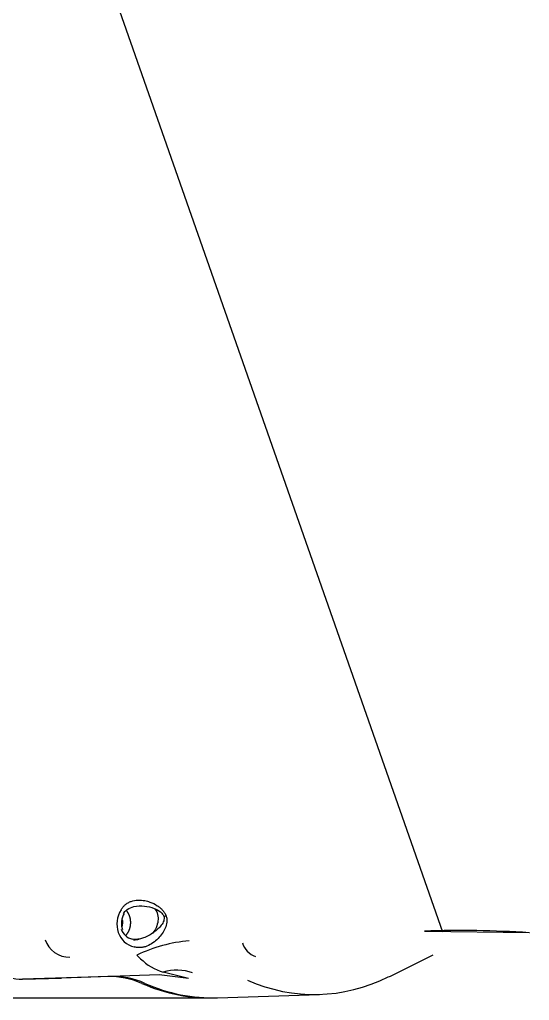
# Model space of a CAD drawing. Header units: millimetres. Extents: x -6176 to 11988, y -1403 to 10916.
# Drawn here: x -5262.2 to -5193.9, y 6287.1 to 6418.4 of the extents above; entities that cross this region are included whole.
import ezdxf

# ---------------------------------------------------------------- set-up
doc = ezdxf.new("R2010")
doc.units = ezdxf.units.MM

# ---------------------------------------------------------------- blocks, each defined once
blk = doc.blocks.new('A$C17CA5FEC')
at = {"color": 0, "linetype": 'Continuous'}
for p, q in [((0.3310057032856761, 1.090775184291488), (0.4043000666653782, 0.8817362174195296)), ((0.4159084559293333, 0.8815874627234734), (0.401855175543389, 0.8817675472637347)), ((0.3633817708575435, 0.8786164735302009), (0.3638680141375445, 0.8781320723701356)), ((0.3973394218474056, 0.8757859672932682), (0.4030482472793864, 0.8786373946641106)), ((0.370268271561514, 0.8754724777645606), (0.3669042692235323, 0.8763419210408756)), ((0.3594691410335571, 0.8757251572260429), (0.3476762985336066, 0.8753567374169506)), ((0.3598476109435609, 0.8757373715561698), (0.3480547684436033, 0.8753689517452585)), ((0.3480547684436033, 0.8753689517452585), (0.3532981923855871, 0.8755381723658502)), ((0.366338372537534, 0.8759468475818721), (0.3532981923875838, 0.8755381723658502)), ((0.3702680920875139, 0.8754725491835416), (0.3663385565875288, 0.8759468533498875)), ((0.2407583092200341, 0.872882662451957), (0.3731008133335081, 0.872882662451957)), ((0.3741836312134978, 0.8729062402398995), (0.3878080863434477, 0.8733459414052049))]:
    blk.add_line(p, q, dxfattribs=at)
for centre, radius, start, end in [((0.3641962742495437, 0.8827744974096277), 0.003498767569017837, 147.4348193399737, 199.0037255502536), ((0.363771085445542, 0.8828445341514453), 0.002474599882197459, 147.1884227431671, 198.977265240256), ((0.366886135617527, 0.8857755166864081), 0.001944795523180591, 272.3983144406964, 281.7226580914827), ((0.363668204497543, 0.8825619038943842), 0.002930396247395529, 198.4356954762225, 256.7290120540502), ((0.3631964372275434, 0.8827525326360046), 0.002041645421917441, 198.9441180138716, 257.8262264684622), ((0.4065416599293741, 0.7356448315149464), 0.1462590656991359, 86.3443560879818, 91.83699049744189), ((0.3543340776895789, 0.8817304824897292), 0.003396152270524887, 198.0747636475611, 271.0816284681907), ((0.3629636422915468, 0.8838750403465383), 0.003202254714205695, 269.388539439798, 283.0368466391284), ((0.3724327692995075, 0.859353658339387), 0.02128322373781461, 95.57334337391026, 115.1672995174955), ((0.380206968253475, 0.8810967866065766), 0.002853959729257889, 197.6141801461553, 250.1369509149069), ((0.3689189769275245, 0.8832287383356743), 0.007175537408774823, 225.2585633013621, 253.6934049000166), ((0.3686946227095191, 0.8703370517796429), 0.006266023790126804, 70.09926814353999, 106.6023174603478)]:
    blk.add_arc(centre, radius, start, end, dxfattribs=at)
for centre, major_axis, ratio, start_param, end_param in [((0.3606536061215522, 0.882961084094859), (-2.480162476394085e-16, 0.0009999999999959993), 0.8409860231999998, 4.123166108875049, 5.15972102094516), ((0.347900202943606, 0.8823643192299642), (5.929475655916267e-16, 0.006997781454522208), 0.8409860232, 1.968469565909714, 3.167859827881328), ((0.3597902974455565, 0.8611901729800593), (3.005930430884323e-15, -0.01453999999994803), 0.8409860231999999, 2.785577981256997, 3.167859827880492), ((0.3601690372375543, 0.8611901729800593), (5.454361554341145e-15, -0.01455221854538352), 0.8409860231999999, 2.785577981258773, 3.167859827878881), ((0.3731008133335081, 0.9037526624524617), (-1.581061431290217e-15, 0.03086999999987843), 0.8409860231999999, 2.78557798125703, 3.176019016502031), ((0.373479553125506, 0.9037526624524617), (-1.290274455511157e-15, 0.0308577814544284), 0.8409860232, 2.785577981255974, 3.168727080050981), ((0.3871140445574497, 0.9037526624524617), (-3.49831325082232e-11, 0.03041791836811565), 0.8409860234000001, 2.785577980289077, 3.539265891737242), ((0.3960659298534139, 0.8783356178864778), (-0.001273491993631866, 0.002549650592158627), 0.498835248, 2.914861065658249, 3.141592653590653)]:
    blk.add_ellipse(centre, major_axis=major_axis, ratio=ratio, start_param=start_param, end_param=end_param, dxfattribs=at)
for points, degree, knots in [([(0.3612475841118439, 0.8846577395543136), (0.3612852030354503, 0.8847236020119453), (0.3613603142551298, 0.8848552903182281), (0.3615401524707522, 0.8850992112966196), (0.3618067483858027, 0.8853689266888978), (0.3621823369145929, 0.8856300457719044), (0.3627404504958491, 0.8858816336596647), (0.3635082806208061, 0.8860140298365877), (0.3643649162432325, 0.8859388871915144), (0.3652463390515592, 0.8856943210357713), (0.3659401130642053, 0.8853561321557208), (0.3664828799631934, 0.8849597283788171), (0.366816529574514, 0.8846450355595152), (0.3670506712016461, 0.8843442804645747), (0.3671808760078861, 0.8841114424831176), (0.36724229603157, 0.8839733125714702), (0.3672676810310946, 0.8839066923792416), (0.3672812685178002, 0.8838712846572889)], 3, [0, 0, 0, 0, 0.0312791915442329, 0.0625440580595334, 0.1250343987028704, 0.1871851650304667, 0.2500627972923859, 0.3751138460744226, 0.5001370907223035, 0.5987039024253605, 0.7500155730387796, 0.8157843546302411, 0.8750443347623276, 0.937485123270638, 0.9703111146594936, 0.9841959278682256, 1, 1, 1, 1]), ([(0.3615558560571088, 0.8841821903515665), (0.3615920523857596, 0.8842322147847881), (0.3617378674656209, 0.8844339292372752), (0.3621713678664236, 0.8848248652466282), (0.363113893256596, 0.8852144419724937), (0.3643982006312783, 0.8852454237967322), (0.3655910975019196, 0.8849506671103882), (0.3664247566919556, 0.8845276772972284), (0.3668501799453168, 0.8841100455811102), (0.3669442638068432, 0.8838873692602647), (0.366967518039381, 0.8838324246826232)], 3, [0, 0, 0, 0, 0.0294347011338218, 0.1186609428741949, 0.2732167427066607, 0.4999705883592079, 0.7274630024455013, 0.8847338609351858, 0.971550058267216, 1, 1, 1, 1]), ([(0.3618499123895234, 0.8812178142907214), (0.362113900961873, 0.8814737943757791), (0.3622865871582803, 0.8818243680161686), (0.3624988817069195, 0.8822553513509774), (0.3625377729904287, 0.8827537394936371), (0.362558921325224, 0.8830247534169757), (0.3625248692552461, 0.8832950132182305), (0.3624898910893961, 0.8835726231300214), (0.3623981646109158, 0.8838324510470557), (0.3623067856301461, 0.8840912946288881), (0.3621641025210991, 0.8843162662942632), (0.3620683904895472, 0.884467177605984), (0.3619532075876535, 0.8845965028758656)], 2, [0.126016479267907, 0.126016479267907, 0.126016479267907, 0.25, 0.25, 0.375, 0.375, 0.4375, 0.4375, 0.5, 0.5, 0.5625, 0.5625, 0.6059021454428413, 0.6059021454428413, 0.6059021454428413]), ([(0.3672812685178002, 0.8838712846572889), (0.367299869985203, 0.8838115745620598), (0.3673443472162745, 0.8836695046284149), (0.3673935354360012, 0.8833815208308806), (0.3673877751444081, 0.8828741642337263), (0.3671910153847833, 0.882214318122351), (0.3667840286356494, 0.8814878171870077), (0.3662340297854243, 0.8808167405204586), (0.365549248030689, 0.8802269165043981), (0.3648682707821536, 0.8798491210491193), (0.3642871675134955, 0.8796673912984261), (0.3638432919113939, 0.8796009677971597), (0.3634799929533514, 0.8796081208420219), (0.3631981522400949, 0.8796511545951944), (0.3630630878997252, 0.8796902213252906), (0.3629955117218557, 0.8797097631886572)], 3, [0, 0, 0, 0, 0.0262447551074754, 0.0625035510607437, 0.1249467616833837, 0.249935414681508, 0.3749558680015097, 0.5000877431448577, 0.6255093733785247, 0.7501525329899379, 0.8129901627034086, 0.8750459806324775, 0.9374881534457162, 0.9687461255533952, 1, 1, 1, 1]), ([(0.3657952919786638, 0.8848260927243246), (0.3659140876870168, 0.8846535910470266), (0.3660114643995342, 0.8844677890301682), (0.3662832359130377, 0.8837009189956007), (0.3662379627022005, 0.8830918400144583), (0.365909389502896, 0.8821774857096898), (0.3657239012209246, 0.8818427592486842), (0.3654969770109062, 0.8815336667394149)], 3, [0.4567166656333745, 0.4567166656333745, 0.4567166656333745, 0.4567166656333745, 0.5, 0.5, 0.625, 0.625, 0.7051029442497763, 0.7051029442497763, 0.7051029442497763, 0.7051029442497763]), ([(0.366967518039381, 0.8838324246826232), (0.3670438505824904, 0.8836173659328779), (0.3670255291221167, 0.8833947354341944), (0.3668895118116282, 0.8829902831985237), (0.3667770421548084, 0.882802462514519), (0.3663766046606369, 0.8822648460882192), (0.3660236755339383, 0.881936643674635), (0.3652096723181373, 0.8813419668022107), (0.3647401529129226, 0.8810745323316951), (0.3637402191528807, 0.880727225143346), (0.3632147125197349, 0.880660673516104), (0.3627659004031898, 0.8807567986677896)], 3, [0, 0, 0, 0, 0.1250000000000259, 0.1250000000000259, 0.2500000000000517, 0.2500000000000517, 0.5000000000000345, 0.5000000000000345, 0.7500000000000173, 0.7500000000000173, 1, 1, 1, 1])]:
    blk.add_open_spline(points, degree=degree, knots=knots, dxfattribs=at)

msp = doc.modelspace()

# ---------------------------------------------------------------- block references
at = {"color": 0, "xscale": 1000, "yscale": 1000, "zscale": 1000}
msp.add_blockref('A$C17CA5FEC', (-5609.855921383573, 5414.52818458071), dxfattribs=at)

doc.saveas('drawing.dxf')
